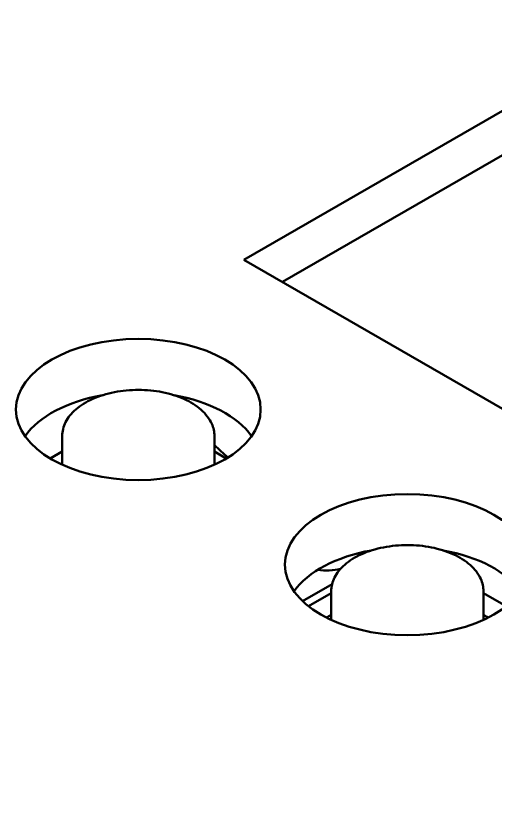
# Model space of a CAD drawing. Header units: millimetres. Extents: x 2121 to 4904, y 892 to 1933.
# Drawn here: x 3184.57 to 3191.18, y 1725.96 to 1736.98 of the extents above; entities that cross this region are included whole.
import ezdxf

# ---------------------------------------------------------------- set-up
doc = ezdxf.new("R2010")
doc.units = ezdxf.units.MM
doc.header["$LTSCALE"] = 1.8
doc.layers.add('외형선(ISO)', color=7, linetype='Continuous', lineweight=50)

msp = doc.modelspace()

# ---------------------------------------------------------------- linework, layer by layer
at = {"layer": '외형선(ISO)', "color": 7}
for p, q in [((3187.72, 1733.613), (3193.554, 1736.981)), ((3188.25, 1733.307), (3193.554, 1736.369)), ((3200.978, 1725.958), (3187.72, 1733.613)), ((3185.212, 1730.784), (3185.212, 1731.179)), ((3187.312, 1730.784), (3187.312, 1731.179)), ((3185.047, 1730.87), (3185.212, 1730.965)), ((3187.312, 1730.965), (3187.476, 1730.87)), ((3188.936, 1729.135), (3188.529, 1728.9)), ((3188.924, 1728.64), (3188.924, 1729.036)), ((3191.024, 1728.64), (3191.024, 1729.036)), ((3188.61, 1728.83), (3188.924, 1729.011)), ((3191.024, 1729.011), (3191.338, 1728.83))]:
    msp.add_line(p, q, dxfattribs=at)
for centre in [(3186.262, 1731.546), (3189.974, 1729.403)]:
    msp.add_ellipse(centre, major_axis=(1.688, 0), ratio=0.57735, dxfattribs=at)
for centre, major_axis, start_param, end_param in [((3186.262, 1730.812), (-1.687, 0), 5.009874, 5.896497), ((3186.262, 1730.812), (1.687, 0), 0.386689, 1.273311), ((3176.334, 1726.898), (13.125, 0), 0.553703, 0.58011), ((3189.974, 1728.668), (-1.688, 0), 5.009874, 5.896497), ((3189.974, 1728.668), (1.687, 0), 0.386689, 1.273311), ((3188.86, 1729.581), (0.45, 0), 6.077412, 6.218057), ((3188.86, 1729.581), (-0.45, 0), 1.292873, 2.015052)]:
    msp.add_ellipse(centre, major_axis=major_axis, ratio=0.57735, start_param=start_param, end_param=end_param, dxfattribs=at)
for points, knots in [([(3185.212, 1731.179), (3185.212, 1731.244), (3185.228, 1731.309), (3185.29, 1731.433), (3185.338, 1731.493), (3185.464, 1731.602), (3185.543, 1731.652), (3185.724, 1731.733), (3185.826, 1731.764), (3186.04, 1731.806), (3186.152, 1731.817), (3186.376, 1731.817), (3186.487, 1731.806), (3186.7, 1731.764), (3186.801, 1731.732), (3186.982, 1731.651), (3187.063, 1731.6), (3187.193, 1731.485), (3187.244, 1731.419), (3187.299, 1731.294), (3187.312, 1731.237), (3187.312, 1731.179)], [3.926991, 3.926991, 3.926991, 3.926991, 4.208416, 4.208416, 4.510143, 4.510143, 4.837669, 4.837669, 5.16978, 5.16978, 5.49997, 5.49997, 5.829237, 5.829237, 6.159446, 6.159446, 6.491561, 6.491561, 6.818812, 6.818812, 7.068583, 7.068583, 7.068583, 7.068583]), ([(3188.924, 1729.036), (3188.924, 1729.101), (3188.94, 1729.165), (3189.002, 1729.29), (3189.05, 1729.349), (3189.176, 1729.459), (3189.255, 1729.508), (3189.436, 1729.59), (3189.538, 1729.621), (3189.752, 1729.663), (3189.864, 1729.674), (3190.088, 1729.673), (3190.2, 1729.663), (3190.412, 1729.62), (3190.513, 1729.589), (3190.695, 1729.507), (3190.775, 1729.457), (3190.905, 1729.341), (3190.956, 1729.276), (3191.011, 1729.151), (3191.024, 1729.093), (3191.024, 1729.036)], [3.926991, 3.926991, 3.926991, 3.926991, 4.208416, 4.208416, 4.510143, 4.510143, 4.837669, 4.837669, 5.16978, 5.16978, 5.49997, 5.49997, 5.829237, 5.829237, 6.159446, 6.159446, 6.491561, 6.491561, 6.818812, 6.818812, 7.068583, 7.068583, 7.068583, 7.068583]), ([(3191.024, 1728.707), (3191.027, 1728.706), (3191.029, 1728.705), (3191.051, 1728.693), (3191.07, 1728.683), (3191.089, 1728.672)], [6.22986388, 6.22986388, 6.22986388, 6.22986388, 6.23647093, 6.23647093, 6.28275172, 6.28275172, 6.28275172, 6.28275172])]:
    msp.add_open_spline(points, degree=3, knots=knots, dxfattribs=at)
msp.add_open_spline([(3188.859, 1728.672), (3188.88, 1728.684), (3188.902, 1728.696), (3188.924, 1728.707)], degree=3, dxfattribs=at)

doc.saveas('drawing.dxf')
